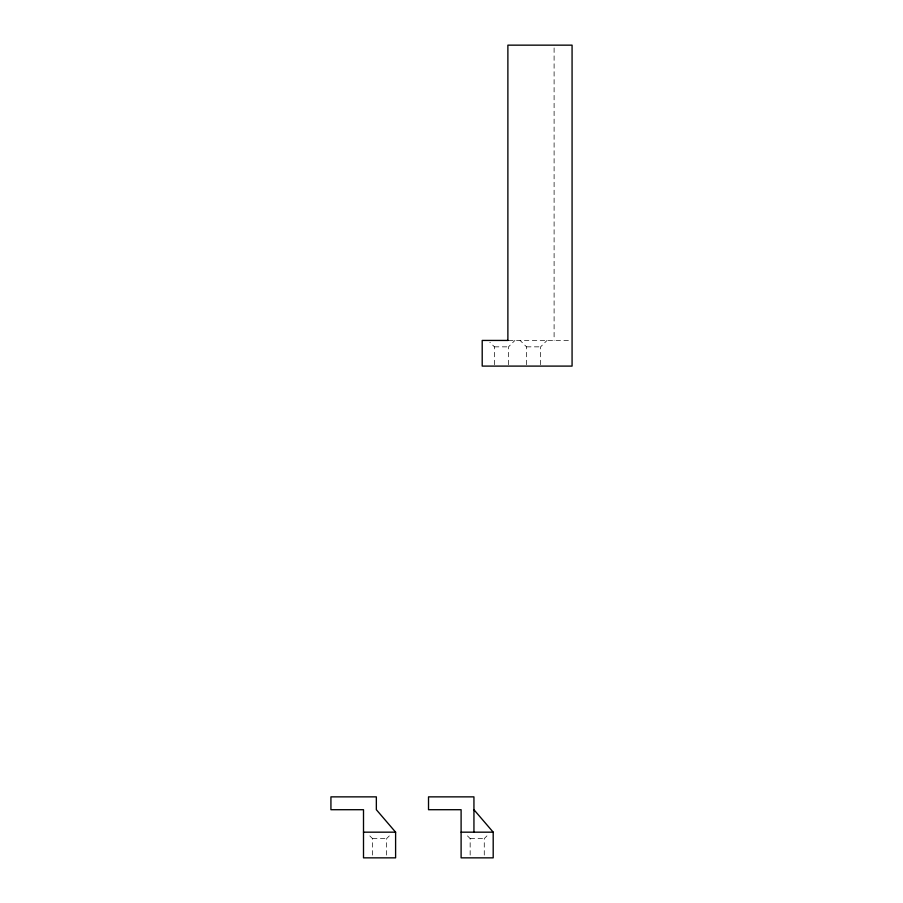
<?xml version="1.0" encoding="UTF-8"?>
<svg xmlns="http://www.w3.org/2000/svg" width="903" height="903" viewBox="0 0 903 903"><rect width="100%" height="100%" fill="white"/><g stroke="black" fill="none" stroke-linecap="round" stroke-linejoin="round"><path stroke-width="0.68" stroke-dasharray="4.51 3.39" d="M372.499 855.096L372.51 838.594L367.916 834.011M386.608 855.096L386.608 838.594L391.191 834.011M470.158 855.096L470.158 838.594L465.576 834.011M484.268 855.096L484.268 838.594L488.839 834.011M494.415 364.733L494.415 346.842L489.832 342.26M508.513 364.733L508.513 346.842L514.924 340.431M526.505 364.733L526.505 346.842L520.094 340.431M540.615 364.733L540.615 346.842L547.026 340.431M508.592 340.431L570.696 340.431M494.404 346.842L508.513 346.842M526.494 346.842L540.615 346.842M372.499 838.594L386.608 838.594M470.147 838.594L484.268 838.594M554.103 47.961L554.103 340.431"/><path stroke-width="1.35" d="M508.096 340.431L482.202 340.431L482.202 366.099L572.073 366.099L572.073 45.15L507.881 45.15L507.881 340.431M363.503 832.171L395.604 832.171L395.604 857.85L363.503 857.85L363.503 809.709L330.927 809.709L330.927 796.864L376.348 796.864L376.348 809.709L395.604 832.171M461.106 832.171L493.196 832.171L493.196 857.85L461.106 857.85L461.106 809.709L428.519 809.709L428.519 796.864L473.94 796.864L473.94 832.171M473.94 809.709L493.196 832.171"/></g></svg>
